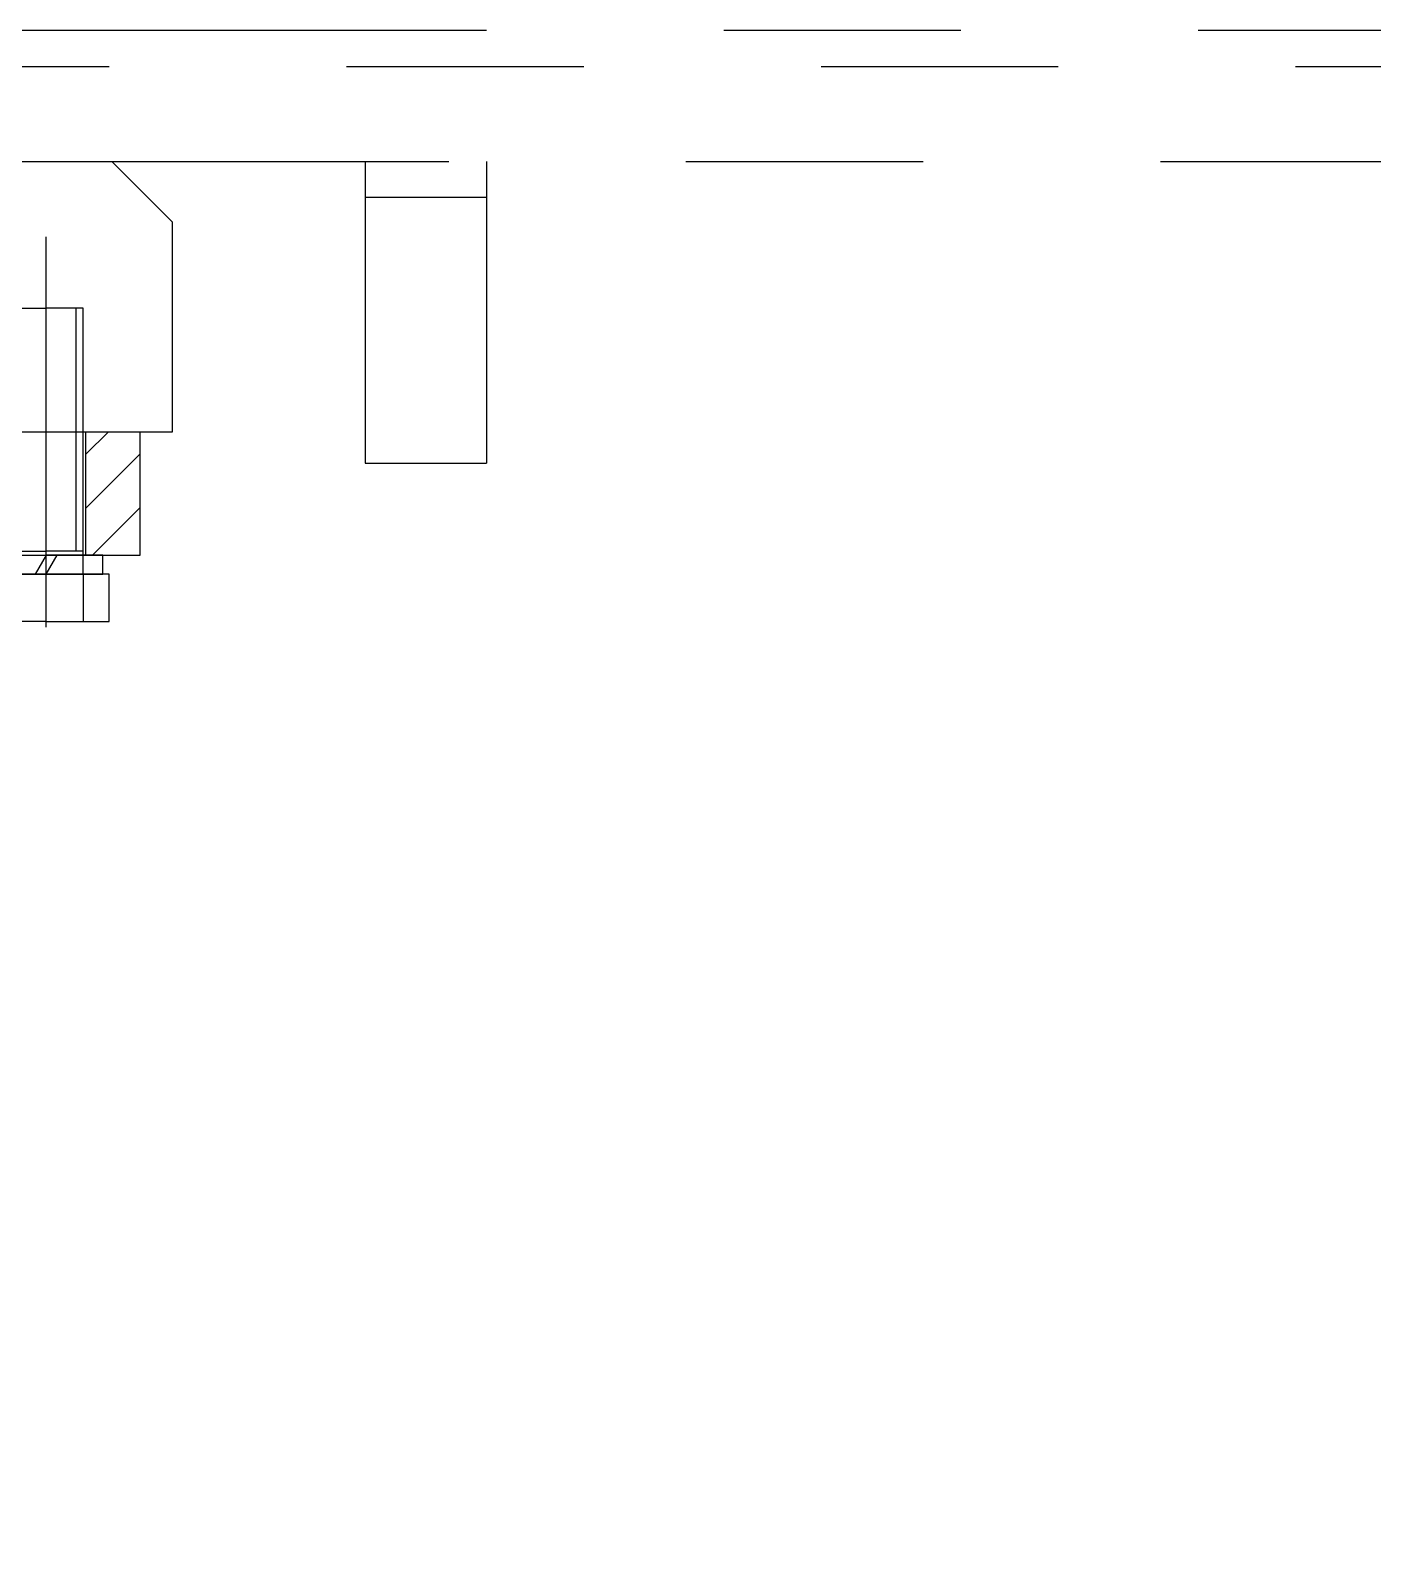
# Model space of a CAD drawing. Header units: millimetres. Extents: x 0 to 21000, y 0 to 14850.
# Drawn here: x 5695 to 6403, y 9786 to 10587 of the extents above; entities that cross this region are included whole.
import ezdxf

# ---------------------------------------------------------------- set-up
doc = ezdxf.new("R2010")
doc.units = ezdxf.units.MM
doc.header["$LTSCALE"] = 500
doc.linetypes.add('G', pattern=[2, 1.25, -0.25, 0.25, -0.25])
doc.linetypes.add('K', pattern=[2.5, 1.25, -0.25, 0.25, -0.25, 0.25, -0.25])
for name, color, linetype in [('01', 7, 'Continuous'), ('02', 1, 'Continuous'), ('05', 4, 'G'), ('07', 6, 'K')]:
    doc.layers.add(name, color=color, linetype=linetype)

# ---------------------------------------------------------------- blocks, each defined once
blk = doc.blocks.new('FDSDSDFG')
at = {"layer": '02'}
h = blk.add_hatch(dxfattribs=at)
h.set_pattern_fill('_USER', color=256, scale=20, angle=135, style=0, pattern_type=0)
h.set_pattern_definition([(135, (-7977.256, 11116.51), (-14.142136, -14.142136), [])])
h.paths.add_polyline_path([(-3582.28, 14442.96), (-3584.98, 14442.96, -0.414214), (-3604.98, 14462.96), (-3604.98, 14482.96), (-3616.85, 14482.96), (-3616.85, 14507.96), (-3640.76, 14507.96), (-3640.76, 14532.96), (-3641.76, 14532.96), (-3641.76, 14507.96), (-3641.76, 14457.96), (-3644.16, 14457.96), (-3644.16, 14447.96), (-3653.76, 14442.42), (-3663.36, 14447.96), (-3663.36, 14457.96), (-3665.76, 14457.96), (-3665.76, 14507.96), (-3679.98, 14507.96), (-3679.98, 14372.37), (-3582.28, 14344.93)])
h.paths.add_polyline_path([(-3582.28, 14344.93), (-3679.98, 14372.37), (-3679.98, 14007.96), (-3694.38, 14007.96), (-3694.38, 13942.96), (-3645.09, 13942.96), (-3644.46, 13943.22), (-3644.46, 13971.96), (-3644.46, 13978.66), (-3642.46, 13978.66), (-3642.46, 13985.86), (-3634.46, 13991.17), (-3626.46, 13985.86), (-3626.46, 13978.66), (-3624.46, 13978.66), (-3624.46, 13971.96), (-3624.46, 13951.49), (-3607.48, 13958.51), (-3607.48, 13972.96), (-3594.98, 13972.96), (-3594.98, 14117.96, -0.308559), (-3582.28, 14136.58)])
h.paths.add_polyline_path([(-3736.38, 14007.96), (-3764.98, 14007.96), (-3764.98, 13942.96), (-3736.38, 13942.96)])
h.paths.add_polyline_path([(-2194.98, 14490.75), (-2209.2, 14493.73), (-2209.2, 14457.96), (-2211.6, 14457.96), (-2211.6, 14447.96), (-2221.2, 14442.42), (-2230.8, 14447.96), (-2230.8, 14457.96), (-2233.2, 14457.96), (-2233.2, 14498.77), (-2258.03, 14503.98), (-2258.03, 14482.96), (-2269.98, 14482.96), (-2269.98, 14462.96, -0.414214), (-2289.98, 14442.96), (-2292.68, 14442.96), (-2292.68, 14252.66), (-2194.98, 14224.56)])
h.paths.add_polyline_path([(-2194.98, 14224.56), (-2292.68, 14252.66), (-2292.68, 14197.15), (-2194.98, 14151.97)])
h.paths.add_polyline_path([(-2292.68, 14197.15), (-2292.68, 14136.58, -0.308559), (-2279.98, 14117.96), (-2279.98, 14061.64), (-2194.98, 14016.12), (-2194.98, 14151.97)])
h.paths.add_polyline_path([(-2279.98, 14061.64), (-2279.98, 13972.96), (-2267.48, 13972.96), (-2267.48, 13942.96), (-2250.5, 13942.96), (-2250.5, 13971.96), (-2250.5, 13978.66), (-2248.5, 13978.66), (-2248.5, 13985.86), (-2240.5, 13991.17), (-2232.5, 13985.86), (-2232.5, 13978.66), (-2230.5, 13978.66), (-2230.5, 13971.96), (-2230.5, 13942.96), (-2180.58, 13942.96), (-2180.58, 14007.96), (-2194.98, 14007.96), (-2194.98, 14016.12)])
h.paths.add_polyline_path([(-2109.98, 14007.96), (-2138.58, 14007.96), (-2138.58, 13985.92), (-2109.98, 13970.6)])
h.paths.add_polyline_path([(-2138.58, 13985.92), (-2138.58, 13942.96), (-2109.98, 13942.96), (-2109.98, 13970.6)])
h.paths.add_polyline_path([(-2255.74, 14348.34), (-2240.56, 14348.34), (-2240.56, 14368.03), (-2255.74, 14368.03)], flags=24)
at = {"layer": '01', "color": 7, "linetype": 'Continuous', "ltscale": 0.8}
for p, q in [((-2194.98, 14007.96), (-2109.98, 14007.96)), ((-2109.98, 14007.96), (-2109.98, 13942.96)), ((-2230.5, 13942.96), (-2109.98, 13942.96))]:
    blk.add_line(p, q, dxfattribs=at)
at = {"layer": '01', "ltscale": 0.8}
blk.add_line((-2138.58, 14007.96), (-2138.58, 13942.96), dxfattribs=at)
at = {"layer": '05', "color": 4, "linetype": 'G', "ltscale": 0.8}
blk.add_line((-2159.48, 14021.11), (-2159.48, 13921.86), dxfattribs=at)
blk = doc.blocks.new('errwrre')
at = {"layer": '07', "color": 6, "linetype": 'K'}
for p, q in [((-16307.22, 26858.14), (-16307.22, 24934.14)), ((-16288.22, 24784.39), (-16288.22, 26858.14)), ((-16238.22, 24963.22), (-16238.22, 26840.14)), ((-16238.22, 25608.14), (-16079.25, 25608.14)), ((-16219.22, 25608.14), (-16219.22, 25544.14)), ((-16079.25, 25544.14), (-16079.25, 25608.14)), ((-16238.22, 25544.14), (-16079.25, 25544.14)), ((-16206.22, 25442.64), (-16238.22, 25410.64)), ((-16095.82, 25442.64), (-16206.22, 25442.64)), ((-16095.82, 25425.64), (-16095.82, 25442.64)), ((-16092.82, 25376.14), (-16198.52, 25376.14))]:
    blk.add_line(p, q, dxfattribs=at)
blk = doc.blocks.new('*U367')
at = {"layer": '01'}
for p, q in [((-25, 0), (-25, 33.22)), ((-25, 33.22), (0, 33.22)), ((0, 33.22), (0, 0)), ((0, 19.5), (-25, 19.5)), ((0, 19.5), (140, 19.5)), ((12, 19.5), (12, 0)), ((140, 19.5), (140, 0)), ((-25, 0), (-25, -33.22)), ((0, -33.22), (0, 0)), ((12, -19.5), (12, 0)), ((140, -19.5), (140, 0)), ((0, -19.5), (-25, -19.5)), ((0, -19.5), (140, -19.5)), ((-25, -33.22), (0, -33.22))]:
    blk.add_line(p, q, dxfattribs=at)
at = {"layer": '02'}
for p, q in [((140, 15.6), (12, 15.6)), ((140, -15.6), (12, -15.6))]:
    blk.add_line(p, q, dxfattribs=at)
at = {"layer": '05'}
blk.add_line((-28.06, 0), (143.55, 0), dxfattribs=at)
blk = doc.blocks.new('*U368')
at = {"layer": '01'}
for p, q in [((-29.75, 10), (-29.75, 0)), ((0, 10), (-29.75, 10)), ((0, 0), (-5.77, 10)), ((0, 10), (5.77, 0)), ((0, 10), (29.75, 10)), ((29.75, 10), (29.75, 0)), ((-29.75, 0), (0, 0)), ((29.75, 0), (0, 0))]:
    blk.add_line(p, q, dxfattribs=at)
at = {"layer": '05'}
blk.add_line((0, 12.1), (0, -2.1), dxfattribs=at)

msp = doc.modelspace()

# ---------------------------------------------------------------- block references
at = {"layer": '01', "xscale": -1}
for name, p, rotation in [('FDSDSDFG', (7863.29, 24318.55), 180), ('*U367', (5703.81, 10300.59), 270), ('*U368', (5703.81, 10310.59), 180)]:
    msp.add_blockref(name, p, dxfattribs=dict(at, rotation=rotation))
at = {"layer": '07', "rotation": 270}
msp.add_blockref('errwrre', (-19672.33, -5720.23), dxfattribs=at)

doc.saveas('drawing.dxf')
